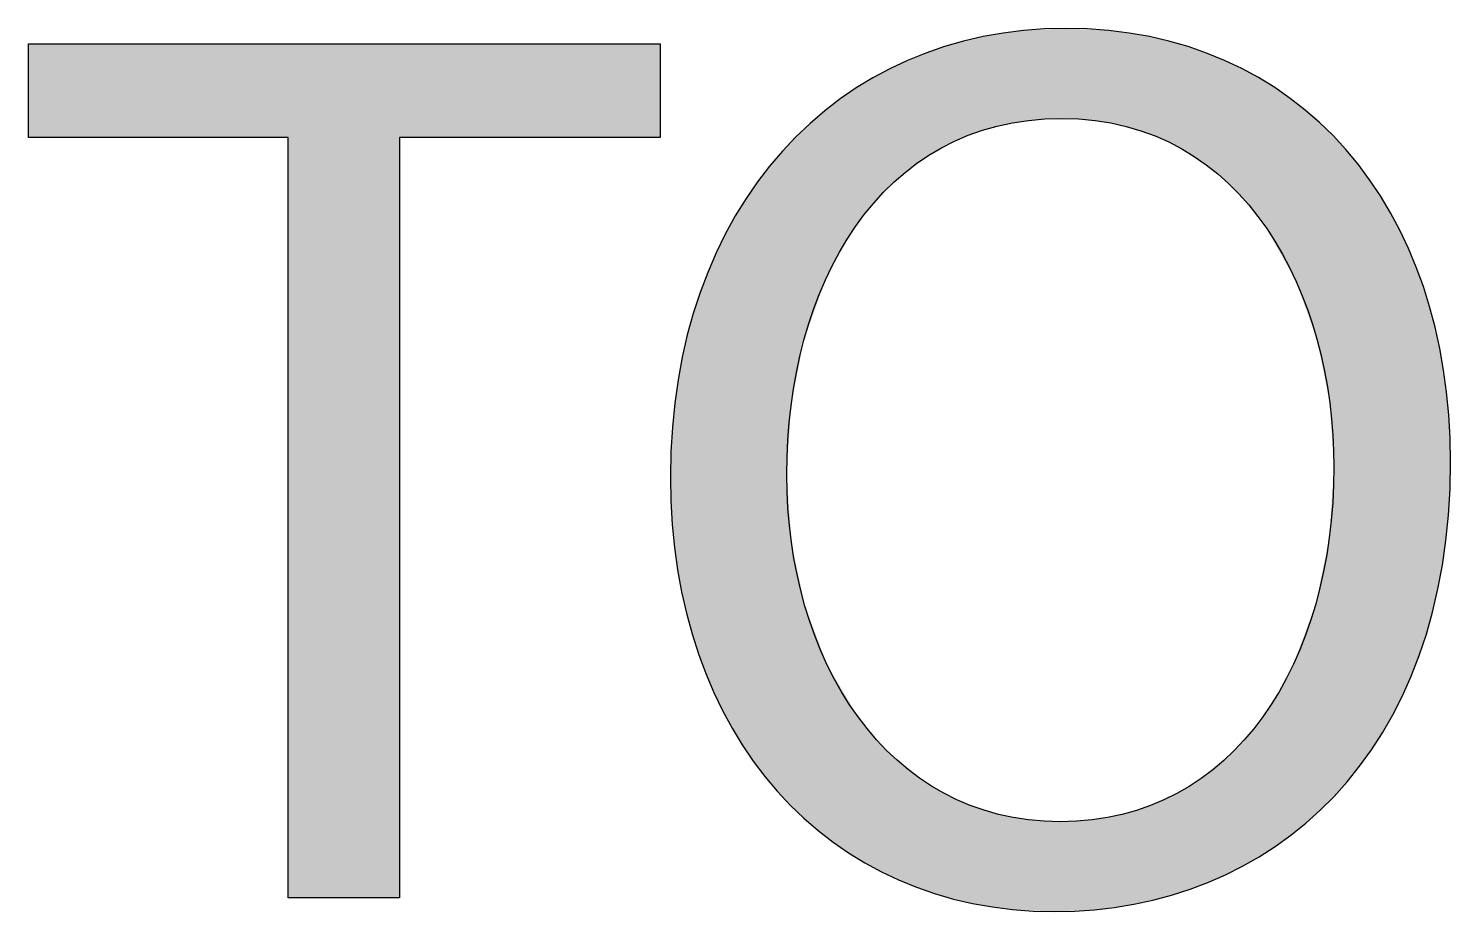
# Model space of a CAD drawing. Extents: x 0 to 360, y -268 to 0.
# Drawn here: x 331.089 to 334.456, y -190.435 to -188.345 of the extents above; entities that cross this region are included whole.
import ezdxf

# ---------------------------------------------------------------- set-up
doc = ezdxf.new("R2010")
doc.units = 0
doc.layers.add('LAYER_1', color=7, linetype='CONTINUOUS')

# ---------------------------------------------------------------- blocks, each defined once
blk = doc.blocks.new('*U405')
at = {"layer": 'LAYER_1', "color": 250}
for points in [[(331.0892, -188.603), (331.0892, -188.3811), (331.7038, -188.603)], [(331.7038, -188.603), (331.0892, -188.3811), (331.7038, -188.3811)], [(331.9677, -188.603), (331.9677, -188.3811), (332.585, -188.603)], [(332.585, -188.603), (331.9677, -188.3811), (332.585, -188.3811)]]:
    blk.add_solid(points, dxfattribs=at)
at = {"layer": 'LAYER_1', "color": 250, "extrusion": (0, 0, -1)}
for points in [[(-331.7038, -190.402), (-331.7038, -188.3811), (-331.9677, -190.402)], [(-331.9677, -190.402), (-331.7038, -188.3811), (-331.9677, -188.3811)]]:
    blk.add_solid(points, dxfattribs=at)
blk = doc.blocks.new('*U406')
at = {"layer": 'LAYER_1', "color": 250}
for points in [[(333.3831, -188.576), (333.3495, -188.3642), (333.3831, -188.3592)], [(333.3859, -188.5754), (333.3831, -188.3592), (333.3859, -188.3587)], [(333.4193, -188.5693), (333.3859, -188.3587), (333.4193, -188.3537)], [(333.4453, -188.5646), (333.4193, -188.3537), (333.4453, -188.3498)], [(333.4569, -188.5624), (333.4453, -188.3498), (333.4569, -188.3492)], [(333.457, -188.5624), (333.4569, -188.3492), (333.457, -188.3492)], [(333.518, -188.5589), (333.457, -188.3492), (333.518, -188.3462)], [(333.5324, -188.558), (333.518, -188.3462), (333.5324, -188.3455)], [(333.5359, -188.5578), (333.5324, -188.3455), (333.5359, -188.3454)], [(333.5448, -188.5584), (333.5359, -188.3454), (333.5448, -188.3449)], [(333.5359, -188.5578), (333.5359, -188.3454), (333.5448, -188.5584)], [(333.5448, -188.5584), (333.5448, -188.3449), (333.608, -188.5622)], [(333.608, -188.5622), (333.608, -188.348), (333.6134, -188.5626)], [(333.6134, -188.5626), (333.6134, -188.3482), (333.6148, -188.5626)], [(333.6148, -188.5626), (333.6148, -188.3483), (333.6465, -188.5687)], [(333.6465, -188.5687), (333.6465, -188.3498), (333.6792, -188.5749)], [(333.6792, -188.5749), (333.6792, -188.3547), (333.6884, -188.5767)], [(333.6884, -188.5767), (333.6884, -188.3561), (333.7063, -188.5826)], [(333.7063, -188.5826), (333.7063, -188.3587), (333.7433, -188.5948)], [(333.2348, -188.6376), (333.199, -188.41), (333.2348, -188.3966)], [(333.2507, -188.6275), (333.2348, -188.3966), (333.2507, -188.3906)], [(333.2568, -188.6247), (333.2507, -188.3906), (333.2568, -188.3883)], [(333.2579, -188.6242), (333.2568, -188.3883), (333.2579, -188.3879)], [(333.3143, -188.5978), (333.2579, -188.3879), (333.3143, -188.3733)], [(333.3192, -188.5963), (333.3143, -188.3733), (333.3192, -188.3721)], [(333.3248, -188.5945), (333.3192, -188.3721), (333.3248, -188.3706)], [(333.3495, -188.5866), (333.3248, -188.3706), (333.3495, -188.3642)], [(333.7433, -188.5948), (333.7433, -188.3643), (333.746, -188.5957)], [(333.746, -188.5957), (333.746, -188.365), (333.7568, -188.5992)], [(333.7568, -188.5992), (333.7568, -188.3677), (333.796, -188.6182)], [(333.796, -188.6182), (333.796, -188.3779), (333.8083, -188.6241)], [(333.8083, -188.6241), (333.8083, -188.381), (333.82, -188.6298)], [(333.82, -188.6298), (333.82, -188.384), (333.8349, -188.6395)], [(333.8349, -188.6395), (333.8349, -188.3879), (333.8662, -188.6599)], [(333.1707, -188.6821), (333.1495, -188.4312), (333.1707, -188.4206)], [(333.1922, -188.6645), (333.1707, -188.4206), (333.1922, -188.4125)], [(333.199, -188.6602), (333.1922, -188.4125), (333.199, -188.41)], [(333.8662, -188.6599), (333.8662, -188.3997), (333.878, -188.6676)], [(333.878, -188.6676), (333.878, -188.4041), (333.882, -188.671)], [(333.882, -188.671), (333.882, -188.4056), (333.9193, -188.7024)], [(333.9193, -188.7024), (333.9193, -188.4197), (333.9213, -188.704)], [(333.9213, -188.704), (333.9213, -188.4204), (333.9308, -188.712)], [(333.9308, -188.712), (333.9308, -188.4252), (333.964, -188.7472)], [(333.0885, -188.7608), (333.0693, -188.4742), (333.0885, -188.4619)], [(333.0905, -188.7582), (333.0885, -188.4619), (333.0905, -188.4609)], [(333.0973, -188.7512), (333.0905, -188.4609), (333.0973, -188.4574)], [(333.1388, -188.7083), (333.0973, -188.4574), (333.1388, -188.4366)], [(333.1458, -188.7025), (333.1388, -188.4366), (333.1458, -188.4331)], [(333.1495, -188.6995), (333.1458, -188.4331), (333.1495, -188.4312)], [(333.964, -188.7472), (333.964, -188.4421), (333.9678, -188.7513)], [(333.9678, -188.7513), (333.9678, -188.444), (333.9785, -188.7625)], [(333.9785, -188.7625), (333.9785, -188.4494), (334.002, -188.7934)], [(334.002, -188.7934), (334.002, -188.4614), (334.0116, -188.8059)], [(333.0473, -188.8139), (333.0114, -188.5116), (333.0473, -188.4885)], [(333.0536, -188.8058), (333.0473, -188.4885), (333.0536, -188.4844)], [(333.0693, -188.7855), (333.0536, -188.4844), (333.0693, -188.4742)], [(334.0116, -188.8059), (334.0116, -188.4676), (334.021, -188.8184)], [(334.021, -188.8184), (334.021, -188.4738), (334.0414, -188.8548)], [(334.0414, -188.8548), (334.0414, -188.4871), (334.0504, -188.8711)], [(334.0504, -188.8711), (334.0504, -188.4931), (334.077, -188.9187)], [(332.9945, -188.9037), (332.9807, -188.5365), (332.9945, -188.5253)], [(333.0092, -188.8747), (332.9945, -188.5253), (333.0092, -188.5134)], [(333.0114, -188.8712), (333.0092, -188.5134), (333.0114, -188.5116)], [(334.077, -188.9187), (334.077, -188.5105), (334.0844, -188.9319)], [(334.0844, -188.9319), (334.0844, -188.5165), (334.0909, -188.9437)], [(334.0909, -188.9437), (334.0909, -188.5219), (334.1137, -189.0075)], [(332.9761, -188.9402), (332.9399, -188.5695), (332.9761, -188.5401)], [(332.9807, -188.9312), (332.9761, -188.5401), (332.9807, -188.5365)], [(334.1137, -189.0075), (334.1137, -188.5407), (334.1372, -189.0731)], [(334.1372, -189.0731), (334.1372, -188.5601), (334.1406, -189.0828)], [(334.1406, -189.0828), (334.1406, -188.5629), (334.146, -189.1095)], [(332.9254, -189.0828), (332.8956, -188.6138), (332.9254, -188.584)], [(332.9278, -189.0759), (332.9254, -188.584), (332.9278, -188.5816)], [(332.9254, -189.0826), (332.9254, -188.584), (332.9254, -188.584)], [(332.9399, -189.0419), (332.9278, -188.5816), (332.9399, -188.5695)], [(334.146, -189.1095), (334.146, -188.5673), (334.1693, -189.2257)], [(334.1693, -189.2257), (334.1693, -188.5913), (334.1703, -189.2307)], [(334.1703, -189.2307), (334.1703, -188.5923), (334.1801, -189.3822)], [(332.8848, -190.1728), (332.8744, -188.6351), (332.8848, -188.6247)], [(332.8949, -189.2376), (332.8848, -188.6247), (332.8949, -188.6146)], [(332.8956, -189.2339), (332.8949, -188.6146), (332.8956, -188.6138)], [(332.8623, -190.15), (332.8153, -188.7082), (332.8623, -188.6501)], [(332.8744, -190.1623), (332.8623, -188.6501), (332.8744, -188.6351)], [(332.8623, -190.15), (332.8623, -188.6501), (332.8744, -190.1623)], [(332.8744, -190.1623), (332.8744, -188.6351), (332.8848, -190.1728)], [(332.8054, -190.0787), (332.7628, -188.7886), (332.8054, -188.7233)], [(332.8153, -190.091), (332.8054, -188.7233), (332.8153, -188.7082)], [(332.8054, -190.0787), (332.8054, -188.7233), (332.8153, -190.091)], [(332.8153, -190.091), (332.8153, -188.7082), (332.8623, -190.15)], [(332.7628, -190.0124), (332.7552, -188.8032), (332.7628, -188.7886)], [(332.7628, -190.0124), (332.7628, -188.7886), (332.8054, -190.0787)], [(332.7552, -190.0006), (332.7174, -188.8759), (332.7552, -188.8032)], [(332.7552, -190.0006), (332.7552, -188.8032), (332.7628, -190.0124)], [(332.7118, -189.916), (332.6794, -188.9699), (332.7118, -188.8896)], [(332.7174, -189.9268), (332.7118, -188.8896), (332.7174, -188.8759)], [(332.7118, -189.916), (332.7118, -188.8896), (332.7174, -189.9268)], [(332.7174, -189.9268), (332.7174, -188.8759), (332.7552, -190.0006)], [(332.6757, -189.8252), (332.6492, -189.0702), (332.6757, -188.9822)], [(332.6794, -189.8345), (332.6757, -188.9822), (332.6794, -188.9699)], [(332.6757, -189.8252), (332.6757, -188.9822), (332.6794, -189.8345)], [(332.6794, -189.8345), (332.6794, -188.9699), (332.7118, -189.916)], [(332.6492, -189.7358), (332.647, -189.0808), (332.6492, -189.0702)], [(332.6492, -189.7358), (332.6492, -189.0702), (332.6757, -189.8252)], [(332.647, -189.7285), (332.6272, -189.1766), (332.647, -189.0808)], [(332.647, -189.7285), (332.647, -189.0808), (332.6492, -189.7358)], [(332.6262, -189.6262), (332.6137, -189.2887), (332.6262, -189.185)], [(332.6272, -189.6312), (332.6262, -189.185), (332.6272, -189.1766)], [(332.6262, -189.6262), (332.6262, -189.185), (332.6272, -189.6312)], [(332.6272, -189.6312), (332.6272, -189.1766), (332.647, -189.7285)], [(332.6135, -189.5187), (332.6092, -189.4064), (332.6135, -189.2955)], [(332.6137, -189.521), (332.6135, -189.2955), (332.6137, -189.2887)], [(332.6135, -189.5187), (332.6135, -189.2955), (332.6137, -189.521)], [(332.6137, -189.521), (332.6137, -189.2887), (332.6262, -189.6262)], [(332.8848, -190.1728), (332.8848, -189.4002), (332.8949, -190.1831)], [(334.1801, -190.1626), (334.1703, -189.5347), (334.1801, -189.3822)], [(334.1703, -190.172), (334.1693, -189.5501), (334.1703, -189.5347)], [(332.8949, -190.1831), (332.8949, -189.5496), (332.8956, -190.1838)], [(332.8956, -190.1838), (332.8956, -189.5603), (332.9254, -190.214)], [(334.1693, -190.1729), (334.146, -189.664), (334.1693, -189.5501)], [(334.146, -190.195), (334.1406, -189.6902), (334.146, -189.664)], [(332.9254, -190.214), (332.9254, -189.7004), (332.9254, -190.2141)], [(332.9254, -190.2141), (332.9254, -189.7007), (332.9278, -190.216)], [(334.1372, -190.2033), (334.1137, -189.7704), (334.1372, -189.7071)], [(334.1406, -190.2001), (334.1372, -189.7071), (334.1406, -189.6902)], [(332.9278, -190.216), (332.9278, -189.712), (332.9399, -190.2259)], [(332.9399, -190.2259), (332.9399, -189.7439), (332.9761, -190.2556)], [(334.1137, -190.2255), (334.0909, -189.832), (334.1137, -189.7704)], [(332.9761, -190.2556), (332.9761, -189.8393), (332.9807, -190.2593)], [(334.0909, -190.2429), (334.0844, -189.8497), (334.0909, -189.832)], [(332.9807, -190.2593), (332.9807, -189.8513), (332.9945, -190.2707)], [(332.9945, -190.2707), (332.9945, -189.8747), (333.0092, -190.2802)], [(334.077, -190.2535), (334.0504, -189.9144), (334.077, -189.8637)], [(334.0844, -190.2479), (334.077, -189.8637), (334.0844, -189.8497)], [(333.0092, -190.2802), (333.0092, -189.8993), (333.0114, -190.2817)], [(333.0114, -190.2817), (333.0114, -189.9031), (333.0473, -190.3051)], [(334.0414, -190.2806), (334.021, -189.9597), (334.0414, -189.9284)], [(334.0504, -190.2737), (334.0414, -189.9284), (334.0504, -189.9144)], [(333.0473, -190.3051), (333.0473, -189.9636), (333.0536, -190.3092)], [(333.0536, -190.3092), (333.0536, -189.9742), (333.0693, -190.3194)], [(334.0116, -190.2986), (334.002, -189.9861), (334.0116, -189.9743)], [(334.021, -190.2929), (334.0116, -189.9743), (334.021, -189.9597)], [(333.0693, -190.3194), (333.0693, -189.9937), (333.0885, -190.3291)], [(334.002, -190.3044), (333.9785, -190.0155), (334.002, -189.9861)], [(333.0885, -190.3291), (333.0885, -190.0173), (333.0905, -190.3302)], [(333.0905, -190.3302), (333.0905, -190.0198), (333.0973, -190.3336)], [(333.0973, -190.3336), (333.0973, -190.0282), (333.1388, -190.3546)], [(333.964, -190.3274), (333.9308, -190.0659), (333.964, -190.0326)], [(333.9678, -190.325), (333.964, -190.0326), (333.9678, -190.0287)], [(333.9785, -190.3186), (333.9678, -190.0287), (333.9785, -190.0155)], [(333.1388, -190.3546), (333.1388, -190.0697), (333.1458, -190.3582)], [(333.1458, -190.3582), (333.1458, -190.0767), (333.1495, -190.3601)], [(333.1495, -190.3601), (333.1495, -190.0796), (333.1707, -190.3681)], [(333.9193, -190.3483), (333.882, -190.1071), (333.9193, -190.0774)], [(333.9213, -190.3474), (333.9193, -190.0774), (333.9213, -190.0755)], [(333.9308, -190.3429), (333.9213, -190.0755), (333.9308, -190.0659)], [(333.1707, -190.3681), (333.1707, -190.0965), (333.1922, -190.3762)], [(333.1922, -190.3762), (333.1922, -190.1136), (333.199, -190.3788)], [(333.878, -190.3672), (333.8662, -190.1198), (333.878, -190.1104)], [(333.882, -190.3658), (333.878, -190.1104), (333.882, -190.1071)], [(333.199, -190.3788), (333.199, -190.1191), (333.2348, -190.3922)], [(333.2348, -190.3922), (333.2348, -190.1412), (333.2507, -190.3964)], [(333.8349, -190.3822), (333.82, -190.1483), (333.8349, -190.139)], [(333.8662, -190.3714), (333.8349, -190.139), (333.8662, -190.1198)], [(333.2507, -190.3964), (333.2507, -190.1511), (333.2568, -190.398)], [(333.2568, -190.398), (333.2568, -190.1549), (333.2579, -190.3982)], [(333.2579, -190.3982), (333.2579, -190.1553), (333.3143, -190.4129)], [(333.3143, -190.4129), (333.3143, -190.1813), (333.3192, -190.4142)], [(333.7568, -190.4053), (333.746, -190.184), (333.7568, -190.179)], [(333.796, -190.3958), (333.7568, -190.179), (333.796, -190.1611)], [(333.8083, -190.3915), (333.796, -190.1611), (333.8083, -190.1554)], [(333.82, -190.3875), (333.8083, -190.1554), (333.82, -190.1483)], [(333.3192, -190.4142), (333.3192, -190.1836), (333.3248, -190.4156)], [(333.3248, -190.4156), (333.3248, -190.1853), (333.3495, -190.4194)], [(333.3495, -190.4194), (333.3495, -190.1932), (333.3831, -190.4244)], [(333.3831, -190.4244), (333.3831, -190.2038), (333.3859, -190.4248)], [(333.3859, -190.4248), (333.3859, -190.2047), (333.4193, -190.4299)], [(333.4193, -190.4299), (333.4193, -190.2108), (333.4453, -190.4312)], [(333.6465, -190.4258), (333.6148, -190.2165), (333.6465, -190.2108)], [(333.6792, -190.4212), (333.6465, -190.2108), (333.6792, -190.2049)], [(333.6884, -190.4199), (333.6792, -190.2049), (333.6884, -190.202)], [(333.7063, -190.4174), (333.6884, -190.202), (333.7063, -190.1964)], [(333.7433, -190.4085), (333.7063, -190.1964), (333.7433, -190.1848)], [(333.746, -190.4079), (333.7433, -190.1848), (333.746, -190.184)], [(333.4453, -190.4312), (333.4453, -190.2155), (333.4569, -190.4317)], [(333.4569, -190.4317), (333.4569, -190.2177), (333.457, -190.4317)], [(333.457, -190.4317), (333.457, -190.2177), (333.518, -190.4347)], [(333.5359, -190.4339), (333.5324, -190.2222), (333.5359, -190.222)], [(333.5448, -190.4335), (333.5359, -190.222), (333.5448, -190.2214)], [(333.608, -190.4306), (333.5448, -190.2214), (333.608, -190.2178)], [(333.6134, -190.4304), (333.608, -190.2178), (333.6134, -190.2168)], [(333.6148, -190.4302), (333.6134, -190.2168), (333.6148, -190.2165)]]:
    blk.add_solid(points, dxfattribs=at)
at = {"layer": 'LAYER_1', "color": 250, "extrusion": (0, 0, -1)}
for points in [[(-333.3831, -188.576), (-333.3831, -188.3592), (-333.3859, -188.5754)], [(-333.3859, -188.5754), (-333.3859, -188.3587), (-333.4193, -188.5693)], [(-333.4193, -188.5693), (-333.4193, -188.3537), (-333.4453, -188.5646)], [(-333.4453, -188.5646), (-333.4453, -188.3498), (-333.4569, -188.5624)], [(-333.4569, -188.5624), (-333.4569, -188.3492), (-333.457, -188.5624)], [(-333.457, -188.5624), (-333.457, -188.3492), (-333.518, -188.5589)], [(-333.518, -188.5589), (-333.518, -188.3462), (-333.5324, -188.558)], [(-333.5324, -188.558), (-333.5324, -188.3455), (-333.5359, -188.5578)], [(-333.608, -188.5622), (-333.5448, -188.3449), (-333.608, -188.348)], [(-333.6134, -188.5626), (-333.608, -188.348), (-333.6134, -188.3482)], [(-333.6148, -188.5626), (-333.6134, -188.3482), (-333.6148, -188.3483)], [(-333.6465, -188.5687), (-333.6148, -188.3483), (-333.6465, -188.3498)], [(-333.6792, -188.5749), (-333.6465, -188.3498), (-333.6792, -188.3547)], [(-333.6884, -188.5767), (-333.6792, -188.3547), (-333.6884, -188.3561)], [(-333.7063, -188.5826), (-333.6884, -188.3561), (-333.7063, -188.3587)], [(-333.7433, -188.5948), (-333.7063, -188.3587), (-333.7433, -188.3643)], [(-333.2348, -188.6376), (-333.2348, -188.3966), (-333.2507, -188.6275)], [(-333.2507, -188.6275), (-333.2507, -188.3906), (-333.2568, -188.6247)], [(-333.2568, -188.6247), (-333.2568, -188.3883), (-333.2579, -188.6242)], [(-333.2579, -188.6242), (-333.2579, -188.3879), (-333.3143, -188.5978)], [(-333.3143, -188.5978), (-333.3143, -188.3733), (-333.3192, -188.5963)], [(-333.3192, -188.5963), (-333.3192, -188.3721), (-333.3248, -188.5945)], [(-333.3248, -188.5945), (-333.3248, -188.3706), (-333.3495, -188.5866)], [(-333.3495, -188.5866), (-333.3495, -188.3642), (-333.3831, -188.576)], [(-333.746, -188.5957), (-333.7433, -188.3643), (-333.746, -188.365)], [(-333.7568, -188.5992), (-333.746, -188.365), (-333.7568, -188.3677)], [(-333.796, -188.6182), (-333.7568, -188.3677), (-333.796, -188.3779)], [(-333.8083, -188.6241), (-333.796, -188.3779), (-333.8083, -188.381)], [(-333.82, -188.6298), (-333.8083, -188.381), (-333.82, -188.384)], [(-333.8349, -188.6395), (-333.82, -188.384), (-333.8349, -188.3879)], [(-333.8662, -188.6599), (-333.8349, -188.3879), (-333.8662, -188.3997)], [(-333.1707, -188.6821), (-333.1707, -188.4206), (-333.1922, -188.6645)], [(-333.1922, -188.6645), (-333.1922, -188.4125), (-333.199, -188.6602)], [(-333.199, -188.6602), (-333.199, -188.41), (-333.2348, -188.6376)], [(-333.878, -188.6676), (-333.8662, -188.3997), (-333.878, -188.4041)], [(-333.882, -188.671), (-333.878, -188.4041), (-333.882, -188.4056)], [(-333.9193, -188.7024), (-333.882, -188.4056), (-333.9193, -188.4197)], [(-333.9213, -188.704), (-333.9193, -188.4197), (-333.9213, -188.4204)], [(-333.9308, -188.712), (-333.9213, -188.4204), (-333.9308, -188.4252)], [(-333.964, -188.7472), (-333.9308, -188.4252), (-333.964, -188.4421)], [(-333.0885, -188.7608), (-333.0885, -188.4619), (-333.0905, -188.7582)], [(-333.0905, -188.7582), (-333.0905, -188.4609), (-333.0973, -188.7512)], [(-333.0973, -188.7512), (-333.0973, -188.4574), (-333.1388, -188.7083)], [(-333.1388, -188.7083), (-333.1388, -188.4366), (-333.1458, -188.7025)], [(-333.1458, -188.7025), (-333.1458, -188.4331), (-333.1495, -188.6995)], [(-333.1495, -188.6995), (-333.1495, -188.4312), (-333.1707, -188.6821)], [(-333.9678, -188.7513), (-333.964, -188.4421), (-333.9678, -188.444)], [(-333.9785, -188.7625), (-333.9678, -188.444), (-333.9785, -188.4494)], [(-334.002, -188.7934), (-333.9785, -188.4494), (-334.002, -188.4614)], [(-334.0116, -188.8059), (-334.002, -188.4614), (-334.0116, -188.4676)], [(-333.0473, -188.8139), (-333.0473, -188.4885), (-333.0536, -188.8058)], [(-333.0536, -188.8058), (-333.0536, -188.4844), (-333.0693, -188.7855)], [(-333.0693, -188.7855), (-333.0693, -188.4742), (-333.0885, -188.7608)], [(-334.021, -188.8184), (-334.0116, -188.4676), (-334.021, -188.4738)], [(-334.0414, -188.8548), (-334.021, -188.4738), (-334.0414, -188.4871)], [(-334.0504, -188.8711), (-334.0414, -188.4871), (-334.0504, -188.4931)], [(-334.077, -188.9187), (-334.0504, -188.4931), (-334.077, -188.5105)], [(-332.9945, -188.9037), (-332.9945, -188.5253), (-333.0092, -188.8747)], [(-333.0092, -188.8747), (-333.0092, -188.5134), (-333.0114, -188.8712)], [(-333.0114, -188.8712), (-333.0114, -188.5116), (-333.0473, -188.8139)], [(-334.0844, -188.9319), (-334.077, -188.5105), (-334.0844, -188.5165)], [(-334.0909, -188.9437), (-334.0844, -188.5165), (-334.0909, -188.5219)], [(-334.1137, -189.0075), (-334.0909, -188.5219), (-334.1137, -188.5407)], [(-332.9761, -188.9402), (-332.9761, -188.5401), (-332.9807, -188.9312)], [(-332.9807, -188.9312), (-332.9807, -188.5365), (-332.9945, -188.9037)], [(-334.1372, -189.0731), (-334.1137, -188.5407), (-334.1372, -188.5601)], [(-334.1406, -189.0828), (-334.1372, -188.5601), (-334.1406, -188.5629)], [(-334.146, -189.1095), (-334.1406, -188.5629), (-334.146, -188.5673)], [(-332.9254, -189.0828), (-332.9254, -188.584), (-332.9254, -189.0826)], [(-332.9254, -189.0826), (-332.9254, -188.584), (-332.9278, -189.0759)], [(-332.9278, -189.0759), (-332.9278, -188.5816), (-332.9399, -189.0419)], [(-332.9399, -189.0419), (-332.9399, -188.5695), (-332.9761, -188.9402)], [(-334.1693, -189.2257), (-334.146, -188.5673), (-334.1693, -188.5913)], [(-334.1703, -189.2307), (-334.1693, -188.5913), (-334.1703, -188.5923)], [(-334.1801, -189.3822), (-334.1703, -188.5923), (-334.1801, -188.6024)], [(-332.8848, -189.4002), (-332.8848, -188.6247), (-332.8949, -189.2376)], [(-332.8949, -189.2376), (-332.8949, -188.6146), (-332.8956, -189.2339)], [(-332.8956, -189.2339), (-332.8956, -188.6138), (-332.9254, -189.0828)], [(-334.1801, -190.1626), (-334.1801, -188.6024), (-334.1805, -190.1623)], [(-334.1805, -190.1623), (-334.1801, -188.6024), (-334.1805, -188.6027)], [(-334.1805, -190.1623), (-334.1805, -188.6027), (-334.2086, -190.1292)], [(-334.2086, -190.1292), (-334.1805, -188.6027), (-334.2086, -188.6316)], [(-334.2086, -190.1292), (-334.2086, -188.6316), (-334.2412, -190.0909)], [(-334.2412, -190.0909), (-334.2086, -188.6316), (-334.2412, -188.673)], [(-334.2412, -190.0909), (-334.2412, -188.673), (-334.2648, -190.0563)], [(-334.2648, -190.0563), (-334.2412, -188.673), (-334.2648, -188.703)], [(-334.2648, -190.0563), (-334.2648, -188.703), (-334.2954, -190.0115)], [(-334.2954, -190.0115), (-334.2648, -188.703), (-334.2954, -188.7513)], [(-334.2954, -190.0115), (-334.2954, -188.7513), (-334.3142, -189.9766)], [(-334.3142, -189.9766), (-334.2954, -188.7513), (-334.3142, -188.7811)], [(-334.3142, -189.9766), (-334.3142, -188.7811), (-334.3426, -189.9242)], [(-334.3426, -189.9242), (-334.3142, -188.7811), (-334.3426, -188.8374)], [(-334.3426, -189.9242), (-334.3426, -188.8374), (-334.3567, -189.8903)], [(-334.3567, -189.8903), (-334.3426, -188.8374), (-334.3567, -188.8655)], [(-334.3567, -189.8903), (-334.3567, -188.8655), (-334.3823, -189.8289)], [(-334.3823, -189.8289), (-334.3567, -188.8655), (-334.3823, -188.931)], [(-334.3823, -189.8289), (-334.3823, -188.931), (-334.392, -189.7973)], [(-334.392, -189.7973), (-334.3823, -188.931), (-334.392, -188.9559)], [(-334.392, -189.7973), (-334.392, -188.9559), (-334.414, -189.7259)], [(-334.414, -189.7259), (-334.392, -188.9559), (-334.414, -189.0318)], [(-334.414, -189.7259), (-334.414, -189.0318), (-334.4198, -189.698)], [(-334.4198, -189.698), (-334.414, -189.0318), (-334.4198, -189.052)], [(-334.4198, -189.698), (-334.4198, -189.052), (-334.4372, -189.6151)], [(-334.4372, -189.6151), (-334.4198, -189.052), (-334.4372, -189.1395)], [(-334.4372, -189.6151), (-334.4372, -189.1395), (-334.44, -189.5922)], [(-334.44, -189.5922), (-334.4372, -189.1395), (-334.44, -189.1534)], [(-334.44, -189.5922), (-334.44, -189.1534), (-334.4515, -189.4966)], [(-334.4515, -189.4966), (-334.44, -189.1534), (-334.4515, -189.2533)], [(-334.4515, -189.4966), (-334.4515, -189.2533), (-334.4523, -189.4776)], [(-334.4523, -189.4776), (-334.4515, -189.2533), (-334.4523, -189.2597)], [(-334.4523, -189.4776), (-334.4523, -189.2597), (-334.4564, -189.3705)], [(-332.8949, -190.1831), (-332.8848, -189.4002), (-332.8949, -189.5496)], [(-334.1703, -190.172), (-334.1703, -189.5347), (-334.1801, -190.1626)], [(-332.8956, -190.1838), (-332.8949, -189.5496), (-332.8956, -189.5603)], [(-332.9254, -190.214), (-332.8956, -189.5603), (-332.9254, -189.7004)], [(-334.1693, -190.1729), (-334.1693, -189.5501), (-334.1703, -190.172)], [(-334.146, -190.195), (-334.146, -189.664), (-334.1693, -190.1729)], [(-332.9254, -190.2141), (-332.9254, -189.7004), (-332.9254, -189.7007)], [(-332.9278, -190.216), (-332.9254, -189.7007), (-332.9278, -189.712)], [(-334.1372, -190.2033), (-334.1372, -189.7071), (-334.1406, -190.2001)], [(-334.1406, -190.2001), (-334.1406, -189.6902), (-334.146, -190.195)], [(-332.9399, -190.2259), (-332.9278, -189.712), (-332.9399, -189.7439)], [(-332.9761, -190.2556), (-332.9399, -189.7439), (-332.9761, -189.8393)], [(-334.1137, -190.2255), (-334.1137, -189.7704), (-334.1372, -190.2033)], [(-332.9807, -190.2593), (-332.9761, -189.8393), (-332.9807, -189.8513)], [(-334.0909, -190.2429), (-334.0909, -189.832), (-334.1137, -190.2255)], [(-332.9945, -190.2707), (-332.9807, -189.8513), (-332.9945, -189.8747)], [(-333.0092, -190.2802), (-332.9945, -189.8747), (-333.0092, -189.8993)], [(-334.077, -190.2535), (-334.077, -189.8637), (-334.0844, -190.2479)], [(-334.0844, -190.2479), (-334.0844, -189.8497), (-334.0909, -190.2429)], [(-333.0114, -190.2817), (-333.0092, -189.8993), (-333.0114, -189.9031)], [(-333.0473, -190.3051), (-333.0114, -189.9031), (-333.0473, -189.9636)], [(-334.0414, -190.2806), (-334.0414, -189.9284), (-334.0504, -190.2737)], [(-334.0504, -190.2737), (-334.0504, -189.9144), (-334.077, -190.2535)], [(-333.0536, -190.3092), (-333.0473, -189.9636), (-333.0536, -189.9742)], [(-333.0693, -190.3194), (-333.0536, -189.9742), (-333.0693, -189.9937)], [(-334.0116, -190.2986), (-334.0116, -189.9743), (-334.021, -190.2929)], [(-334.021, -190.2929), (-334.021, -189.9597), (-334.0414, -190.2806)], [(-333.0885, -190.3291), (-333.0693, -189.9937), (-333.0885, -190.0173)], [(-334.002, -190.3044), (-334.002, -189.9861), (-334.0116, -190.2986)], [(-333.0905, -190.3302), (-333.0885, -190.0173), (-333.0905, -190.0198)], [(-333.0973, -190.3336), (-333.0905, -190.0198), (-333.0973, -190.0282)], [(-333.1388, -190.3546), (-333.0973, -190.0282), (-333.1388, -190.0697)], [(-333.964, -190.3274), (-333.964, -190.0326), (-333.9678, -190.325)], [(-333.9678, -190.325), (-333.9678, -190.0287), (-333.9785, -190.3186)], [(-333.9785, -190.3186), (-333.9785, -190.0155), (-334.002, -190.3044)], [(-333.1458, -190.3582), (-333.1388, -190.0697), (-333.1458, -190.0767)], [(-333.1495, -190.3601), (-333.1458, -190.0767), (-333.1495, -190.0796)], [(-333.1707, -190.3681), (-333.1495, -190.0796), (-333.1707, -190.0965)], [(-333.9193, -190.3483), (-333.9193, -190.0774), (-333.9213, -190.3474)], [(-333.9213, -190.3474), (-333.9213, -190.0755), (-333.9308, -190.3429)], [(-333.9308, -190.3429), (-333.9308, -190.0659), (-333.964, -190.3274)], [(-333.1922, -190.3762), (-333.1707, -190.0965), (-333.1922, -190.1136)], [(-333.199, -190.3788), (-333.1922, -190.1136), (-333.199, -190.1191)], [(-333.878, -190.3672), (-333.878, -190.1104), (-333.882, -190.3658)], [(-333.882, -190.3658), (-333.882, -190.1071), (-333.9193, -190.3483)], [(-333.2348, -190.3922), (-333.199, -190.1191), (-333.2348, -190.1412)], [(-333.2507, -190.3964), (-333.2348, -190.1412), (-333.2507, -190.1511)], [(-333.8349, -190.3822), (-333.8349, -190.139), (-333.8662, -190.3714)], [(-333.8662, -190.3714), (-333.8662, -190.1198), (-333.878, -190.3672)], [(-333.2568, -190.398), (-333.2507, -190.1511), (-333.2568, -190.1549)], [(-333.2579, -190.3982), (-333.2568, -190.1549), (-333.2579, -190.1553)], [(-333.3143, -190.4129), (-333.2579, -190.1553), (-333.3143, -190.1813)], [(-333.3192, -190.4142), (-333.3143, -190.1813), (-333.3192, -190.1836)], [(-333.7568, -190.4053), (-333.7568, -190.179), (-333.796, -190.3958)], [(-333.796, -190.3958), (-333.796, -190.1611), (-333.8083, -190.3915)], [(-333.8083, -190.3915), (-333.8083, -190.1554), (-333.82, -190.3875)], [(-333.82, -190.3875), (-333.82, -190.1483), (-333.8349, -190.3822)], [(-333.3248, -190.4156), (-333.3192, -190.1836), (-333.3248, -190.1853)], [(-333.3495, -190.4194), (-333.3248, -190.1853), (-333.3495, -190.1932)], [(-333.3831, -190.4244), (-333.3495, -190.1932), (-333.3831, -190.2038)], [(-333.3859, -190.4248), (-333.3831, -190.2038), (-333.3859, -190.2047)], [(-333.4193, -190.4299), (-333.3859, -190.2047), (-333.4193, -190.2108)], [(-333.4453, -190.4312), (-333.4193, -190.2108), (-333.4453, -190.2155)], [(-333.6465, -190.4258), (-333.6465, -190.2108), (-333.6792, -190.4212)], [(-333.6792, -190.4212), (-333.6792, -190.2049), (-333.6884, -190.4199)], [(-333.6884, -190.4199), (-333.6884, -190.202), (-333.7063, -190.4174)], [(-333.7063, -190.4174), (-333.7063, -190.1964), (-333.7433, -190.4085)], [(-333.7433, -190.4085), (-333.7433, -190.1848), (-333.746, -190.4079)], [(-333.746, -190.4079), (-333.746, -190.184), (-333.7568, -190.4053)], [(-333.4569, -190.4317), (-333.4453, -190.2155), (-333.4569, -190.2177)], [(-333.457, -190.4317), (-333.4569, -190.2177), (-333.457, -190.2177)], [(-333.518, -190.4347), (-333.457, -190.2177), (-333.518, -190.2213)], [(-333.518, -190.4347), (-333.518, -190.2213), (-333.5324, -190.4341)], [(-333.5324, -190.4341), (-333.518, -190.2213), (-333.5324, -190.2222)], [(-333.5324, -190.4341), (-333.5324, -190.2222), (-333.5359, -190.4339)], [(-333.5359, -190.4339), (-333.5359, -190.222), (-333.5448, -190.4335)], [(-333.5448, -190.4335), (-333.5448, -190.2214), (-333.608, -190.4306)], [(-333.608, -190.4306), (-333.608, -190.2178), (-333.6134, -190.4304)], [(-333.6134, -190.4304), (-333.6134, -190.2168), (-333.6148, -190.4302)], [(-333.6148, -190.4302), (-333.6148, -190.2165), (-333.6465, -190.4258)]]:
    blk.add_solid(points, dxfattribs=at)
blk = doc.blocks.new('BLOCK_49')
at = {"layer": 'LAYER_1'}
blk.add_lwpolyline([(331.7038, -188.603), (331.0892, -188.603), (331.0892, -188.3811), (332.585, -188.3811), (332.585, -188.603), (331.9677, -188.603), (331.9677, -190.402), (331.7038, -190.402), (331.7038, -188.603)], dxfattribs=at)
for points in [[(334.4564, -189.3705), (334.4564, -190.063), (334.0334, -190.4347), (333.518, -190.4347), (332.9812, -190.4347), (332.6092, -190.0182), (332.6092, -189.4064), (332.6092, -188.7649), (333.0047, -188.3449), (333.5448, -188.3449), (334.0995, -188.3449), (334.4564, -188.7676), (334.4564, -189.3705)], [(332.8848, -189.4002), (332.8848, -189.8349), (333.119, -190.2222), (333.5324, -190.2222), (333.9465, -190.2222), (334.1801, -189.8411), (334.1801, -189.3822), (334.1801, -188.9778), (333.9707, -188.5578), (333.5359, -188.5578), (333.1011, -188.5578), (332.8848, -188.9599), (332.8848, -189.4002)]]:
    blk.add_open_spline(points, degree=3, knots=[0, 0, 0, 0, 1, 1, 1, 2, 2, 2, 3, 3, 3, 4, 4, 4, 4], dxfattribs=at)
at = {"layer": 'LAYER_1', "color": 250}
for name in ['*U406', '*U405']:
    blk.add_blockref(name, (0, 0), dxfattribs=at)
blk = doc.blocks.new('BLOCK_20')
at = {"layer": 'LAYER_1'}
blk.add_blockref('BLOCK_49', (0, 0), dxfattribs=at)
blk = doc.blocks.new('BLOCK_17')
at = {"layer": 'LAYER_1'}
blk.add_blockref('BLOCK_20', (0, 0), dxfattribs=at)

msp = doc.modelspace()

# ---------------------------------------------------------------- block references
at = {"layer": 'LAYER_1'}
msp.add_blockref('BLOCK_17', (0, 0), dxfattribs=at)

doc.saveas('drawing.dxf')
